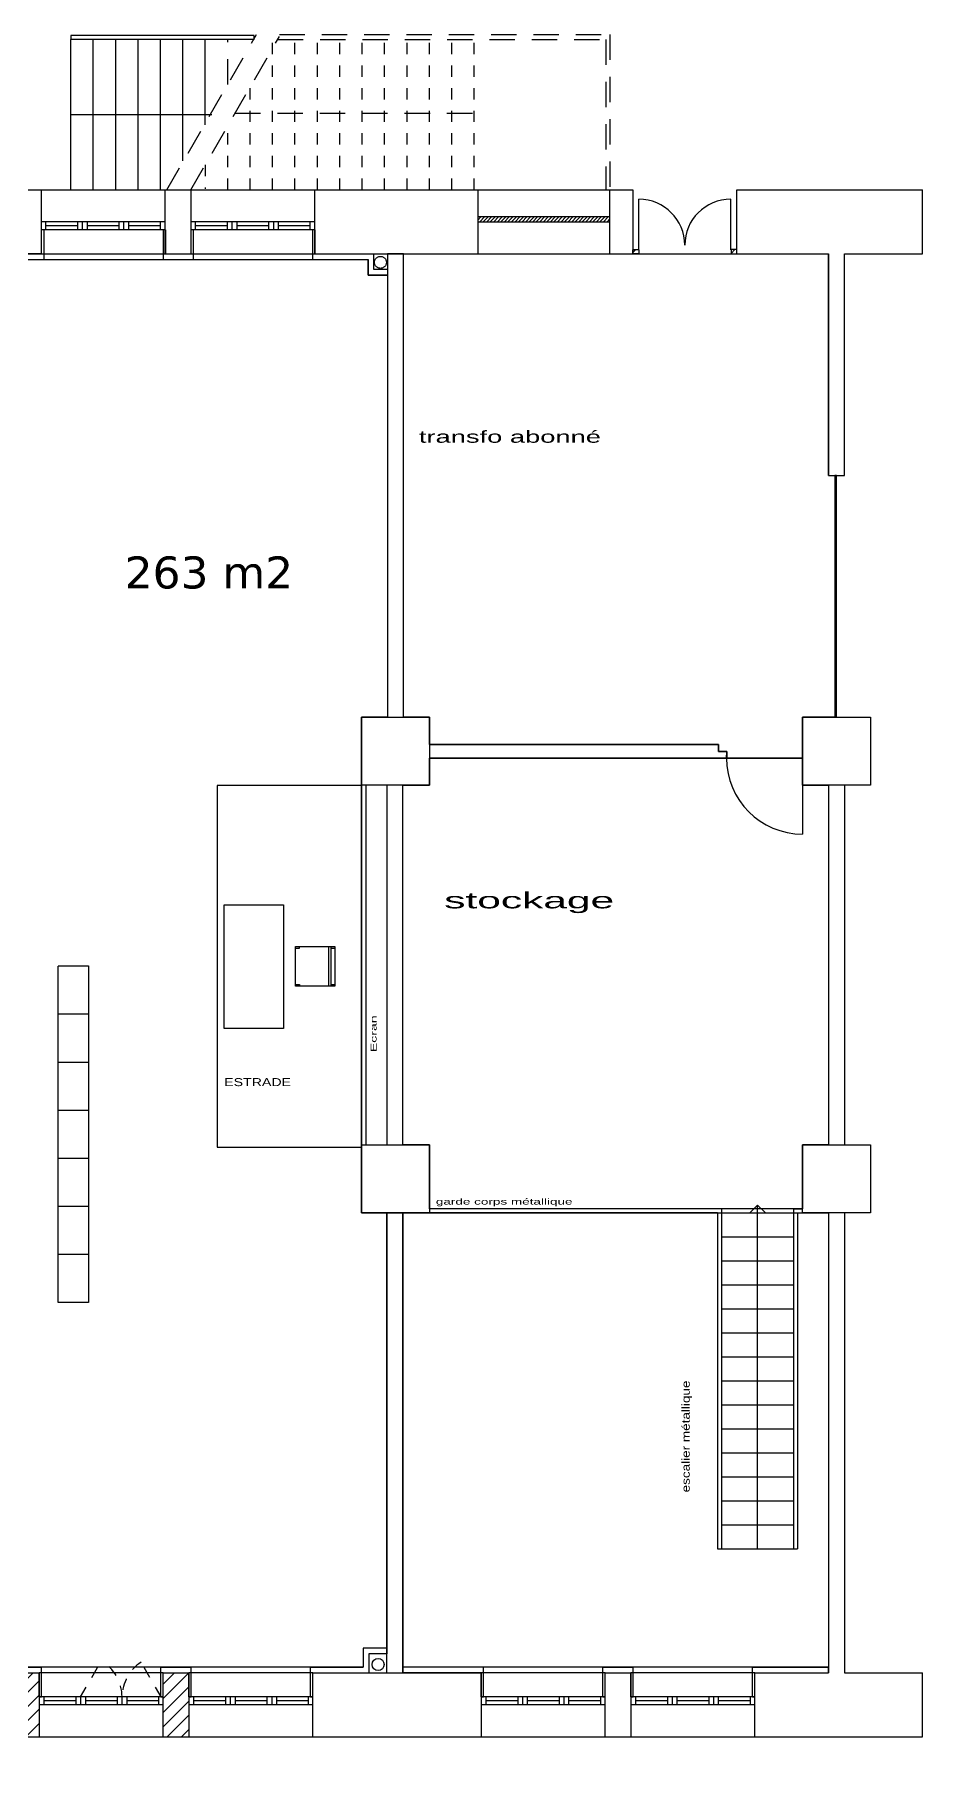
# Model space of a CAD drawing. Extents: x -18.2 to 35.5, y -12.6 to 10.1.
# Drawn here: x 24.36 to 35.46, y -11.55 to 9.99 of the extents above; entities that cross this region are included whole.
import ezdxf

# ---------------------------------------------------------------- set-up
doc = ezdxf.new("R2010")
doc.units = 0
doc.header["$MEASUREMENT"] = 0
for name, pattern in [('_DASHED', [0.282222, 0.141111, -0.141111]), ('_LONG_DASHED', [0.529167, 0.3175, -0.211667]), ('AXES', [50.8, 31.75, -6.35, 6.35, -6.35]), ('TRAIT_PLEIN', [0])]:
    doc.linetypes.add(name, pattern=pattern)
doc.layers.add('CAPACITE', color=5, linetype='Continuous', plot=False)
for name, color, linetype in [('CLOISENT', 2, 'AXES'), ('ESCALIERS', 3, 'TRAIT_PLEIN'), ('FAUTEUILS_MF_MI', 1, 'TRAIT_PLEIN'), ('MURSENT', 7, 'TRAIT_PLEIN'), ('PORTE', 3, 'TRAIT_PLEIN'), ('SPACES', 140, 'TRAIT_PLEIN'), ('TEXTES', 6, 'TRAIT_PLEIN'), ('VITRE', 1, 'TRAIT_PLEIN')]:
    doc.layers.add(name, color=color, linetype=linetype)

msp = doc.modelspace()

# ---------------------------------------------------------------- hatches: boundary and pattern name
at = {"layer": 'CLOISENT'}
h = msp.add_hatch(dxfattribs=at)
h.set_pattern_fill('ANSI31', color=256, scale=0.5, style=0)
h.paths.add_polyline_path([(31.913, 7.303), (31.84, 7.303), (31.84, 7.253), (31.913, 7.253)])
h.paths.add_polyline_path([(33.139, 7.306), (33.067, 7.306), (33.067, 7.253), (33.139, 7.253)])
at = {"layer": 'ESCALIERS'}
h = msp.add_hatch(dxfattribs=at)
h.set_pattern_fill('ANSI31', color=256, scale=0.25, style=0)
h.paths.add_polyline_path([(31.554, 7.713), (29.904, 7.713), (29.904, 7.653), (31.554, 7.653)])
at = {"layer": 'MURSENT'}
h = msp.add_hatch(dxfattribs=at)
h.set_pattern_fill('ANSI31', color=256, style=0)
h.paths.add_polyline_path([(0.059, -2.867), (-0.671, -2.867), (-0.671, -10.477), (-1.571, -10.477), (-1.571, -11.277), (0.059, -11.277)])
h.paths.add_polyline_path([(-5.625, -3.879), (-6.474, -3.879), (-6.474, -4.729), (-5.625, -4.729)])
h.paths.add_polyline_path([(-11.153, -3.879), (-12.003, -3.879), (-12.003, -4.729), (-11.153, -4.729)])
h.paths.add_polyline_path([(-16.631, -3.879), (-16.96, -3.879), (-16.96, -3.879), (-17.16, -3.879), (-17.16, -3.879), (-17.481, -3.879), (-17.481, -4.729), (-16.631, -4.729)])
h.paths.add_polyline_path([(-10.511, -10.477), (-11.581, -10.477), (-12.611, -10.477), (-12.611, -11.277), (-10.511, -11.277)])
h.paths.add_polyline_path([(-4.991, -10.477), (-7.091, -10.477), (-7.091, -11.277), (-4.991, -11.277)])
h.paths.add_polyline_path([(4.099, -3.757), (3.609, -3.757), (3.119, -3.757), (3.119, -4.737), (4.099, -4.737)])
h.paths.add_polyline_path([(8.699, -3.757), (8.209, -3.757), (7.719, -3.757), (7.719, -4.737), (8.699, -4.737)])
h.paths.add_polyline_path([(12.489, -2.837), (11.759, -2.837), (11.759, -10.647), (10.289, -10.647), (10.289, -11.547), (12.489, -11.547)])
h.paths.add_polyline_path([(8.729, -10.647), (7.24, -10.647), (7.24, -11.547), (8.729, -11.547)])
h.paths.add_polyline_path([(4.64, -10.647), (3.099, -10.647), (3.099, -11.547), (3.172, -11.547), (4.64, -11.547)])
h.paths.add_polyline_path([(1.539, -10.647), (0.059, -10.647), (0.059, -11.277), (0.059, -11.547), (1.539, -11.547)])
h.paths.add_polyline_path([(13.389, -10.477), (12.489, -10.477), (12.489, -11.277), (13.389, -11.277)])
h.paths.add_polyline_path([(18.904, -10.477), (16.804, -10.477), (16.804, -11.277), (18.904, -11.277)])
h.paths.add_polyline_path([(24.424, -10.477), (22.324, -10.477), (22.324, -11.277), (24.424, -11.277)])
h = msp.add_hatch(dxfattribs=at)
h.set_pattern_fill('ANSI31', color=256, style=0)
h.paths.add_polyline_path([(15.254, -10.477), (14.939, -10.477), (14.939, -11.277), (15.254, -11.277)])
h.paths.add_polyline_path([(20.774, -10.477), (20.454, -10.477), (20.454, -11.277), (20.774, -11.277)])
h.paths.add_polyline_path([(26.294, -10.477), (25.974, -10.477), (25.974, -11.277), (26.294, -11.277)])

# ---------------------------------------------------------------- linework, layer by layer
at = {"layer": 'CLOISENT'}
for p, q in [((24.48, 7.553), (24.449, 7.553)), ((24.449, 7.553), (24.449, 7.253)), ((24.48, 7.553), (24.48, 7.183)), ((26.001, 7.553), (25.971, 7.553)), ((25.971, 7.553), (25.971, 7.183)), ((26.001, 7.553), (26.001, 7.253)), ((26.349, 7.553), (26.319, 7.553)), ((26.319, 7.553), (26.319, 7.253)), ((26.349, 7.553), (26.349, 7.183)), ((27.869, 7.553), (27.836, 7.553)), ((27.836, 7.553), (27.836, 7.183)), ((27.869, 7.553), (27.869, 7.253)), ((22.333, 7.183), (24.48, 7.183)), ((24.449, 7.253), (22.369, 7.253)), ((24.48, 7.183), (25.971, 7.183)), ((25.971, 7.183), (26.349, 7.183)), ((26.001, 7.253), (26.319, 7.253)), ((26.349, 7.183), (27.836, 7.183)), ((27.836, 7.183), (28.533, 7.183)), ((27.869, 7.253), (28.603, 7.253)), ((28.533, 6.986), (28.533, 7.183)), ((28.603, 7.056), (28.603, 7.253)), ((31.913, 7.303), (31.84, 7.303)), ((31.84, 7.253), (31.84, 7.303)), ((31.913, 7.253), (31.84, 7.253)), ((31.913, 7.303), (31.913, 7.253)), ((33.139, 7.306), (33.067, 7.306)), ((33.067, 7.306), (33.067, 7.253)), ((33.067, 7.253), (33.139, 7.253)), ((33.139, 7.253), (33.139, 7.306)), ((28.773, 6.986), (28.533, 6.986)), ((28.773, 7.056), (28.603, 7.056)), ((28.773, 7.056), (28.773, 6.986)), ((28.509, 0.613), (28.449, 0.613)), ((28.449, -3.879), (28.449, 0.613)), ((28.509, -3.879), (28.509, 0.613)), ((28.449, -3.879), (28.509, -3.879)), ((28.768, -10.169), (28.473, -10.169)), ((28.473, -10.169), (28.473, -10.407)), ((28.768, -10.239), (28.543, -10.239)), ((28.543, -10.239), (28.543, -10.477)), ((28.768, -10.169), (28.768, -10.239)), ((22.324, -10.407), (24.454, -10.407)), ((22.324, -10.477), (24.424, -10.477)), ((24.424, -10.777), (24.424, -10.477)), ((24.454, -10.777), (24.454, -10.407)), ((25.944, -10.407), (24.454, -10.407)), ((25.944, -10.407), (26.324, -10.407)), ((25.944, -10.777), (25.944, -10.407)), ((25.974, -10.477), (26.294, -10.477)), ((25.974, -10.777), (25.974, -10.477)), ((26.294, -10.777), (26.294, -10.477)), ((26.324, -10.777), (26.324, -10.407)), ((27.814, -10.407), (26.324, -10.407)), ((27.814, -10.407), (28.473, -10.407)), ((27.814, -10.777), (27.814, -10.407)), ((27.844, -10.477), (28.543, -10.477)), ((27.844, -10.777), (27.844, -10.477)), ((28.966, -10.477), (28.966, -10.407)), ((29.975, -10.407), (28.966, -10.407)), ((29.945, -10.477), (28.966, -10.477)), ((29.945, -10.777), (29.945, -10.477)), ((29.975, -10.777), (29.975, -10.407)), ((31.465, -10.407), (29.975, -10.407)), ((31.465, -10.407), (31.845, -10.407)), ((31.465, -10.777), (31.465, -10.407)), ((31.495, -10.477), (31.815, -10.477)), ((31.495, -10.777), (31.495, -10.477)), ((31.815, -10.777), (31.815, -10.477)), ((31.845, -10.777), (31.845, -10.407)), ((33.335, -10.407), (31.845, -10.407)), ((33.335, -10.407), (34.283, -10.407)), ((33.335, -10.777), (33.335, -10.407)), ((33.365, -10.477), (34.283, -10.477)), ((33.365, -10.777), (33.365, -10.477)), ((34.283, -10.477), (34.283, -10.407)), ((24.424, -10.777), (24.454, -10.777)), ((25.944, -10.777), (25.974, -10.777)), ((26.294, -10.777), (26.324, -10.777)), ((27.814, -10.777), (27.844, -10.777)), ((29.945, -10.777), (29.975, -10.777)), ((31.465, -10.777), (31.495, -10.777)), ((31.815, -10.777), (31.845, -10.777)), ((33.335, -10.777), (33.365, -10.777))]:
    msp.add_line(p, q, dxfattribs=at)
msp.add_ellipse((28.687, 7.146), major_axis=(-0.053, 0.053), ratio=1, start_param=-0.785398, end_param=5.497787, dxfattribs=at)
at = {"layer": 'ESCALIERS'}
for p, q in [((24.819, 9.981), (24.819, 9.931)), ((27.109, 9.981), (24.819, 9.981)), ((24.819, 8.053), (24.819, 9.931)), ((27.109, 9.931), (24.819, 9.931)), ((25.099, 8.053), (25.099, 9.931)), ((25.379, 8.053), (25.379, 9.931)), ((25.659, 8.053), (25.659, 9.931)), ((25.939, 8.053), (25.939, 9.931)), ((26.219, 8.414), (26.219, 9.931)), ((26.499, 8.863), (26.499, 9.931)), ((27.109, 9.931), (27.109, 9.981)), ((24.819, 8.992), (26.579, 8.992)), ((31.554, 7.713), (29.904, 7.713)), ((29.904, 7.713), (29.904, 7.653)), ((29.904, 7.653), (31.554, 7.653)), ((31.554, 7.653), (31.554, 7.713)), ((34.384, 4.485), (34.364, 4.485)), ((34.364, 4.485), (34.364, 1.463)), ((34.384, 4.485), (34.364, 4.485)), ((34.384, 1.463), (34.384, 4.485)), ((34.364, 1.463), (34.384, 1.463)), ((29.299, -4.679), (29.299, -4.729)), ((32.949, -4.679), (29.299, -4.679)), ((29.299, -4.729), (33.96, -4.729)), ((32.899, -4.729), (29.299, -4.729)), ((32.899, -4.729), (32.899, -8.929)), ((32.949, -4.679), (32.949, -8.929)), ((33.399, -8.929), (33.399, -4.633)), ((33.849, -4.679), (33.849, -8.929)), ((33.849, -4.679), (33.96, -4.679)), ((33.899, -4.729), (33.899, -8.929)), ((33.899, -4.729), (33.96, -4.729)), ((33.96, -4.729), (33.96, -4.679)), ((32.949, -5.029), (33.849, -5.029)), ((32.949, -5.329), (33.849, -5.329)), ((32.949, -5.629), (33.849, -5.629)), ((32.949, -5.929), (33.849, -5.929)), ((32.949, -6.229), (33.849, -6.229)), ((32.949, -6.529), (33.849, -6.529)), ((32.949, -6.829), (33.849, -6.829)), ((32.949, -7.129), (33.849, -7.129)), ((32.949, -7.429), (33.849, -7.429)), ((32.949, -7.729), (33.849, -7.729)), ((32.949, -8.029), (33.849, -8.029)), ((32.949, -8.329), (33.849, -8.329)), ((32.949, -8.629), (33.849, -8.629)), ((32.899, -8.929), (32.949, -8.929)), ((32.949, -8.929), (33.849, -8.929)), ((33.849, -8.929), (33.899, -8.929))]:
    msp.add_line(p, q, dxfattribs=at)
at = {"layer": 'ESCALIERS', "linetype": '_LONG_DASHED'}
for p, q in [((26.019, 8.053), (27.139, 9.993)), ((26.319, 8.053), (27.424, 9.967)), ((26.779, 9.369), (26.779, 9.931)), ((27.403, 9.931), (31.504, 9.931)), ((27.424, 9.993), (31.554, 9.993)), ((31.504, 9.931), (31.504, 8.053)), ((31.554, 9.993), (31.554, 8.053)), ((26.872, 9.01), (29.859, 9.01))]:
    msp.add_line(p, q, dxfattribs=at)
at = {"layer": 'ESCALIERS', "linetype": '_DASHED'}
for p, q in [((27.339, 8.053), (27.339, 9.931)), ((27.619, 8.053), (27.619, 9.931)), ((27.899, 8.053), (27.899, 9.931)), ((28.179, 8.053), (28.179, 9.931)), ((28.459, 8.053), (28.459, 9.931)), ((28.739, 8.053), (28.739, 9.931)), ((29.019, 8.053), (29.019, 9.931)), ((29.299, 8.053), (29.299, 9.931)), ((29.579, 8.053), (29.579, 9.931)), ((29.859, 8.053), (29.859, 9.931)), ((27.059, 8.053), (27.059, 9.335)), ((26.779, 8.053), (26.779, 8.856)), ((26.499, 8.364), (26.499, 8.066)), ((33.399, -4.633), (33.303, -4.729)), ((33.399, -4.633), (33.497, -4.731))]:
    msp.add_line(p, q, dxfattribs=at)
at = {"layer": 'FAUTEUILS_MF_MI'}
for p, q in [((28.449, 0.61), (26.649, 0.61)), ((26.649, 0.61), (26.649, -3.909)), ((26.735, -2.427), (26.735, -0.882)), ((26.735, -0.882), (27.475, -0.882)), ((27.475, -0.882), (27.475, -2.427)), ((27.624, -1.898), (27.624, -1.402)), ((27.624, -1.402), (28.118, -1.402)), ((27.624, -1.421), (27.675, -1.421)), ((27.675, -1.421), (27.675, -1.402)), ((28.042, -1.898), (28.042, -1.402)), ((28.07, -1.898), (28.07, -1.402)), ((28.074, -1.421), (28.118, -1.421)), ((28.118, -1.402), (28.118, -1.898)), ((25.039, -1.649), (24.659, -1.649)), ((24.659, -5.849), (24.659, -1.649)), ((25.039, -1.644), (25.039, -5.849)), ((27.624, -1.876), (27.675, -1.876)), ((28.118, -1.898), (27.624, -1.898)), ((27.675, -1.876), (27.675, -1.898)), ((28.07, -1.876), (28.118, -1.876)), ((25.039, -2.249), (24.659, -2.249)), ((27.475, -2.427), (26.735, -2.427)), ((25.039, -2.849), (24.659, -2.849)), ((25.039, -3.449), (24.659, -3.449)), ((25.039, -4.049), (24.659, -4.049)), ((26.649, -3.909), (28.449, -3.909)), ((25.039, -4.649), (24.659, -4.649)), ((25.039, -5.249), (24.659, -5.249)), ((25.039, -5.849), (24.659, -5.849))]:
    msp.add_line(p, q, dxfattribs=at)
at = {"layer": 'MURSENT'}
for p, q in [((6.911, 8.053), (31.84, 8.053)), ((24.449, 8.053), (24.449, 7.253)), ((25.999, 7.253), (25.999, 8.053)), ((26.319, 8.053), (26.319, 7.253)), ((27.869, 7.253), (27.869, 8.053)), ((29.904, 8.053), (29.904, 7.253)), ((31.554, 7.253), (31.554, 8.053)), ((31.84, 8.053), (31.84, 7.253)), ((33.139, 8.053), (35.459, 8.053)), ((33.139, 7.253), (33.139, 8.053)), ((35.459, 7.253), (35.459, 8.053)), ((22.363, 7.253), (24.45, 7.253)), ((22.369, 7.253), (24.449, 7.253)), ((24.449, 7.253), (25.999, 7.253)), ((25.999, 7.253), (26.319, 7.253)), ((26.001, 7.253), (26.319, 7.253)), ((26.319, 7.253), (27.869, 7.253)), ((27.869, 7.253), (29.904, 7.253)), ((28.973, 7.253), (28.773, 7.253)), ((28.773, 7.253), (28.773, 1.463)), ((28.973, 1.467), (28.973, 7.253)), ((29.904, 7.253), (31.554, 7.253)), ((31.554, 7.253), (31.84, 7.253)), ((33.139, 7.253), (34.284, 7.253)), ((34.284, 4.485), (34.284, 7.253)), ((34.484, 7.253), (35.459, 7.253)), ((34.484, 4.485), (34.484, 7.253)), ((34.284, 4.485), (34.484, 4.485)), ((28.449, 0.613), (28.449, 1.463)), ((28.449, 1.463), (29.299, 1.463)), ((29.299, 1.463), (29.299, 0.613)), ((33.96, 0.613), (33.96, 1.463)), ((33.96, 1.463), (34.81, 1.463)), ((34.81, 1.463), (34.81, 0.613)), ((29.301, 1.123), (32.911, 1.123)), ((32.911, 1.123), (32.911, 1.033)), ((33.015, 0.953), (29.299, 0.953)), ((32.911, 1.033), (33.016, 1.033)), ((33.016, 1.033), (33.015, 0.953)), ((29.299, 0.613), (28.449, 0.613)), ((28.766, 0.613), (28.766, -3.879)), ((28.966, -3.879), (28.966, 0.613)), ((34.81, 0.613), (33.96, 0.613)), ((34.484, 0.613), (34.284, 0.613)), ((34.284, 0.613), (34.284, -3.879)), ((34.484, 0.613), (34.484, -3.879)), ((28.449, -4.729), (28.449, -3.879)), ((28.449, -3.879), (29.299, -3.879)), ((29.299, -3.879), (29.299, -4.729)), ((33.96, -4.729), (33.96, -3.879)), ((33.96, -3.879), (34.81, -3.879)), ((34.284, -3.879), (34.484, -3.879)), ((34.81, -3.879), (34.81, -4.729)), ((29.299, -4.729), (28.449, -4.729)), ((28.768, -10.477), (28.766, -4.729)), ((28.766, -4.729), (28.966, -4.729)), ((28.966, -4.729), (28.966, -10.477)), ((34.81, -4.729), (33.96, -4.729)), ((34.284, -4.729), (34.284, -10.477)), ((34.484, -4.729), (34.484, -10.477)), ((22.324, -10.477), (24.424, -10.477)), ((24.424, -10.477), (24.424, -11.277)), ((25.974, -10.477), (24.424, -10.477)), ((25.974, -10.477), (26.294, -10.477)), ((25.974, -11.277), (25.974, -10.477)), ((26.294, -10.477), (26.294, -11.277)), ((27.844, -10.477), (26.294, -10.477)), ((27.844, -10.477), (29.945, -10.477)), ((27.844, -11.277), (27.844, -10.477)), ((29.945, -10.477), (29.945, -11.277)), ((31.495, -10.477), (29.945, -10.477)), ((31.495, -10.477), (31.815, -10.477)), ((31.495, -11.277), (31.495, -10.477)), ((31.815, -10.477), (31.815, -11.277)), ((33.365, -10.477), (31.815, -10.477)), ((33.365, -10.477), (34.284, -10.477)), ((33.365, -11.277), (33.365, -10.477)), ((34.484, -10.477), (35.459, -10.477)), ((35.459, -11.277), (35.459, -10.477)), ((22.324, -11.277), (24.424, -11.277)), ((24.424, -11.277), (25.974, -11.277)), ((25.974, -11.277), (26.294, -11.277)), ((26.294, -11.277), (27.844, -11.277)), ((27.844, -11.277), (29.945, -11.277)), ((29.945, -11.277), (31.495, -11.277)), ((31.495, -11.277), (31.815, -11.277)), ((31.815, -11.277), (33.365, -11.277)), ((33.365, -11.277), (35.459, -11.277))]:
    msp.add_line(p, q, dxfattribs=at)
msp.add_ellipse((28.658, -10.372), major_axis=(-0.053, 0.053), ratio=1, start_param=-0.785398, end_param=5.497787, dxfattribs=at)
at = {"layer": 'PORTE'}
for p, q in [((31.914, 7.303), (31.914, 7.935)), ((33.064, 7.303), (33.064, 7.935)), ((33.96, 0.953), (33.96, 0.003))]:
    msp.add_line(p, q, dxfattribs=at)
at = {"layer": 'PORTE', "linetype": '_DASHED'}
for p, q in [((24.941, -10.777), (25.2, -10.328)), ((25.946, -10.777), (25.696, -10.344))]:
    msp.add_line(p, q, dxfattribs=at)
at = {"layer": 'PORTE'}
for centre, radius, start, end in [((31.914, 7.36), 0.575, 0, 90), ((33.064, 7.36), 0.575, 90, 180), ((33.96, 0.953), 0.95, 180, 270)]:
    msp.add_arc(centre, radius, start, end, dxfattribs=at)
at = {"layer": 'PORTE', "linetype": '_DASHED'}
for centre, radius, start, end in [((24.941, -10.777), 0.518, 0, 60), ((25.976, -10.777), 0.516, 122.8878, 179.9772)]:
    msp.add_arc(centre, radius, start, end, dxfattribs=at)
at = {"layer": 'SPACES'}
for points in [[(17.89, 7.183), (28.533, 7.183), (28.533, 6.986), (28.773, 6.986), (28.773, 1.463), (28.449, 1.463), (28.449, -4.729), (28.766, -4.729), (28.768, -10.169), (28.768, -10.169), (28.473, -10.169), (28.473, -10.407), (18.202, -10.407)], [(28.973, 7.253), (34.284, 7.253), (34.284, 4.485), (34.364, 4.485), (34.364, 1.463), (33.96, 1.463), (33.96, 0.953), (33.01, 0.953), (33.016, 1.033), (32.911, 1.033), (32.911, 1.123), (29.301, 1.123), (29.299, 1.463), (28.973, 1.467), (28.973, 7.253)], [(29.299, 0.953), (33.96, 0.953), (33.96, 0.613), (34.284, 0.613), (34.284, -3.879), (33.96, -3.879), (33.96, -4.679), (29.299, -4.679), (29.299, -3.879), (28.966, -3.879), (28.966, 0.613), (29.299, 0.613), (29.299, 0.953)], [(34.284, -4.729), (34.283, -10.407), (28.966, -10.407), (28.966, -4.729), (34.284, -4.729)]]:
    msp.add_lwpolyline(points, dxfattribs=at)
at = {"layer": 'VITRE'}
for p, q in [((26, 7.653), (24.449, 7.653)), ((25.999, 7.553), (24.449, 7.553)), ((24.508, 7.553), (24.508, 7.653)), ((24.907, 7.603), (24.508, 7.603)), ((24.907, 7.553), (24.907, 7.653)), ((24.966, 7.553), (24.966, 7.653)), ((25.025, 7.553), (25.025, 7.653)), ((25.424, 7.603), (25.025, 7.603)), ((25.424, 7.553), (25.424, 7.653)), ((25.483, 7.553), (25.483, 7.653)), ((25.542, 7.553), (25.542, 7.653)), ((25.94, 7.603), (25.542, 7.603)), ((25.94, 7.553), (25.94, 7.653)), ((27.87, 7.653), (26.319, 7.653)), ((27.869, 7.553), (26.319, 7.553)), ((26.378, 7.553), (26.378, 7.653)), ((26.777, 7.603), (26.378, 7.603)), ((26.777, 7.553), (26.777, 7.653)), ((26.836, 7.553), (26.836, 7.653)), ((26.895, 7.553), (26.895, 7.653)), ((27.294, 7.603), (26.895, 7.603)), ((27.294, 7.553), (27.294, 7.653)), ((27.353, 7.553), (27.353, 7.653)), ((27.412, 7.553), (27.412, 7.653)), ((27.81, 7.603), (27.412, 7.603)), ((27.81, 7.553), (27.81, 7.653)), ((25.974, -10.777), (24.424, -10.777)), ((25.975, -10.877), (24.424, -10.877)), ((24.483, -10.777), (24.483, -10.877)), ((24.882, -10.827), (24.483, -10.827)), ((24.882, -10.777), (24.882, -10.877)), ((24.941, -10.777), (24.941, -10.877)), ((25, -10.777), (25, -10.877)), ((25.399, -10.827), (25, -10.827)), ((25.399, -10.777), (25.399, -10.877)), ((25.458, -10.777), (25.458, -10.877)), ((25.517, -10.777), (25.517, -10.877)), ((25.915, -10.827), (25.517, -10.827)), ((25.915, -10.777), (25.915, -10.877)), ((27.844, -10.777), (26.294, -10.777)), ((27.845, -10.877), (26.294, -10.877)), ((26.353, -10.777), (26.353, -10.877)), ((26.752, -10.827), (26.353, -10.827)), ((26.752, -10.777), (26.752, -10.877)), ((26.811, -10.777), (26.811, -10.877)), ((26.87, -10.777), (26.87, -10.877)), ((27.269, -10.827), (26.87, -10.827)), ((27.269, -10.777), (27.269, -10.877)), ((27.328, -10.777), (27.328, -10.877)), ((27.387, -10.777), (27.387, -10.877)), ((27.785, -10.827), (27.387, -10.827)), ((27.785, -10.777), (27.785, -10.877)), ((31.495, -10.877), (29.944, -10.877)), ((31.495, -10.777), (29.945, -10.777)), ((30.003, -10.777), (30.003, -10.877)), ((30.402, -10.827), (30.003, -10.827)), ((30.402, -10.777), (30.402, -10.877)), ((30.461, -10.777), (30.461, -10.877)), ((30.52, -10.777), (30.52, -10.877)), ((30.919, -10.827), (30.52, -10.827)), ((30.919, -10.777), (30.919, -10.877)), ((30.978, -10.777), (30.978, -10.877)), ((31.037, -10.777), (31.037, -10.877)), ((31.436, -10.827), (31.037, -10.827)), ((31.436, -10.777), (31.436, -10.877)), ((33.365, -10.877), (31.814, -10.877)), ((33.365, -10.777), (31.815, -10.777)), ((31.873, -10.777), (31.873, -10.877)), ((32.272, -10.827), (31.873, -10.827)), ((32.272, -10.777), (32.272, -10.877)), ((32.331, -10.777), (32.331, -10.877)), ((32.39, -10.777), (32.39, -10.877)), ((32.789, -10.827), (32.39, -10.827)), ((32.789, -10.777), (32.789, -10.877)), ((32.848, -10.777), (32.848, -10.877)), ((32.907, -10.777), (32.907, -10.877)), ((33.306, -10.827), (32.907, -10.827)), ((33.306, -10.777), (33.306, -10.877))]:
    msp.add_line(p, q, dxfattribs=at)

# ---------------------------------------------------------------- texts
at = {"layer": 'CAPACITE', "insert": (25.491, 3.472), "char_height": 0.4, "width": 2.81259, "attachment_point": 1}
msp.add_mtext('{\\fVerdana|b0|i0|c0|p34;263 m2}', dxfattribs=at)
at = {"layer": 'TEXTES'}
for s, height, width, p in [('transfo abonné', 0.15, 1.699714, (29.167, 4.892)), ('stockage', 0.2, 1.983, (29.484, -0.925)), ('ESTRADE', 0.1, 1.322, (26.735, -3.146)), ('garde corps métallique', 0.075, 1.682545, (29.379, -4.626))]:
    msp.add_text(s, height=height, dxfattribs=dict(at, width=width)).set_placement(p)
for s, height, width, p in [('Ecran', 0.075, 1.762667, (28.638, -2.723)), ('escalier métallique   ', 0.1, 1.261909, (32.551, -8.222))]:
    msp.add_text(s, height=height, rotation=90, dxfattribs=dict(at, width=width)).set_placement(p)

doc.saveas('drawing.dxf')
